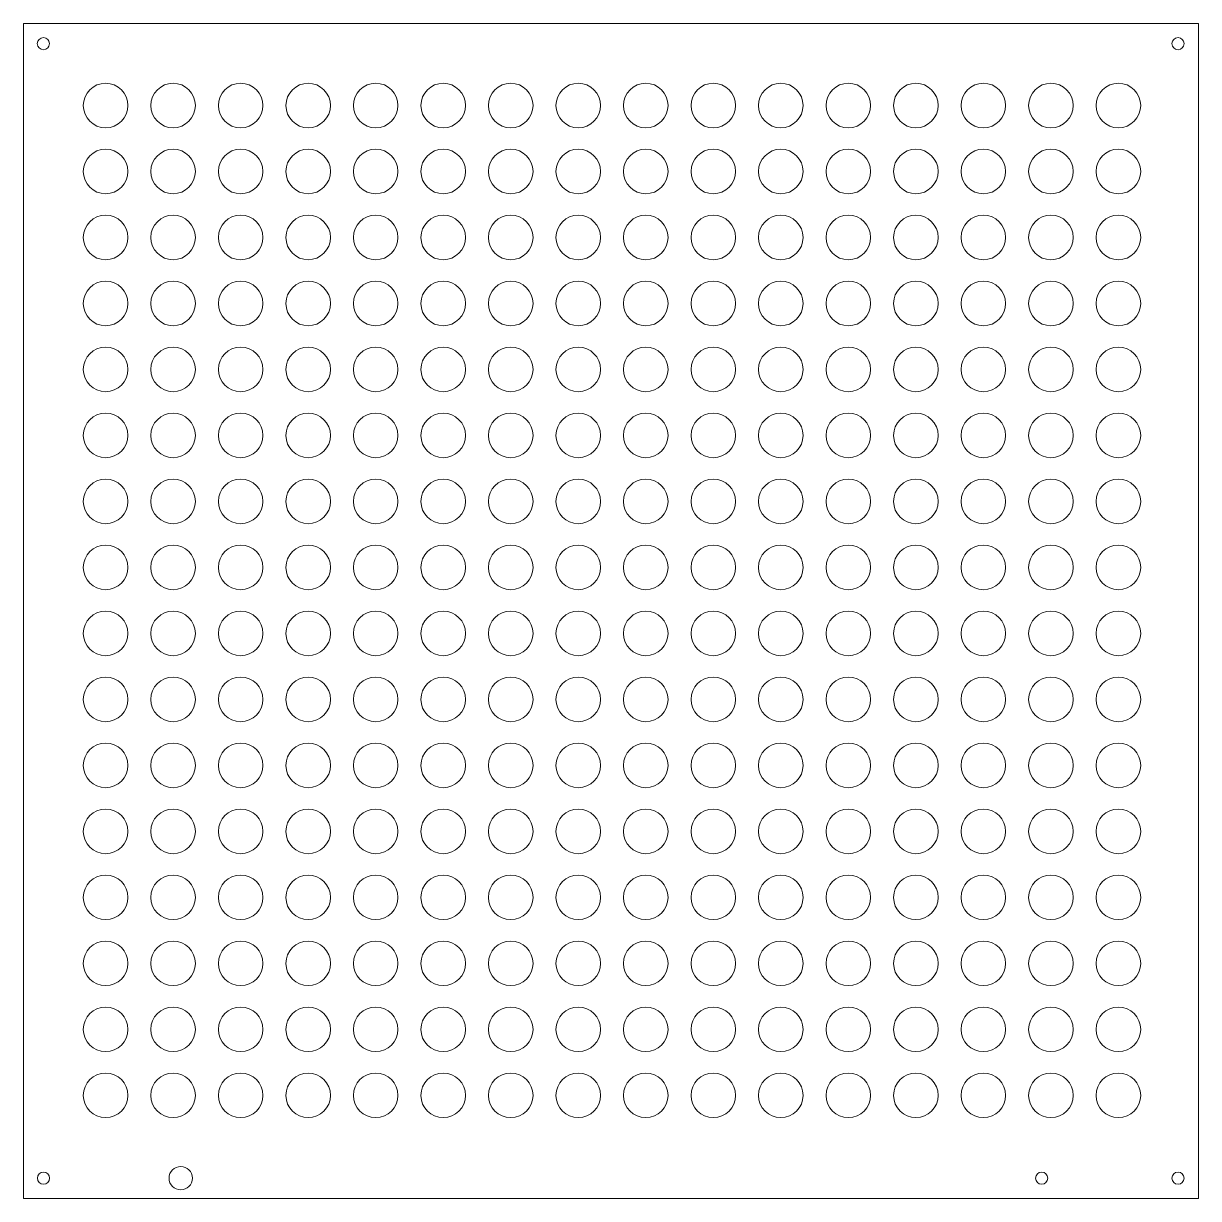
# Model space of a CAD drawing. Header units: millimetres. Extents: x 0 to 580, y -580 to 0.
import ezdxf

# ---------------------------------------------------------------- set-up
doc = ezdxf.new("R2010")
doc.units = ezdxf.units.MM
doc.header["$MEASUREMENT"] = 0
doc.layers.add('Layer 1', color=7, linetype='Continuous', lineweight=0)

# ---------------------------------------------------------------- blocks, each defined once
blk = doc.blocks.new('Block_1')
at = {"layer": 'Layer 1', "color": 18, "lineweight": 9, "true_color": 0x000000}
for centre in [(40.53, -73.05), (73.86, -73.05), (107.19, -73.05), (140.52, -73.05), (173.85, -73.05), (207.17, -73.05), (240.5, -73.05), (273.83, -73.05), (307.16, -73.05), (340.49, -73.05), (373.82, -73.05), (407.15, -73.05), (440.48, -73.05), (473.81, -73.05), (507.14, -73.05), (540.46, -73.05)]:
    blk.add_circle(centre, 11, dxfattribs=at)
blk = doc.blocks.new('Block_2')
at = {"layer": 'Layer 1', "color": 18, "lineweight": 9, "true_color": 0x000000}
for centre in [(40.53, -105.62), (73.86, -105.62), (107.19, -105.62), (140.52, -105.62), (173.85, -105.62), (207.17, -105.62), (240.5, -105.62), (273.83, -105.62), (307.16, -105.62), (340.49, -105.62), (373.82, -105.62), (407.15, -105.62), (440.48, -105.62), (473.81, -105.62), (507.14, -105.62), (540.46, -105.62)]:
    blk.add_circle(centre, 11, dxfattribs=at)
blk = doc.blocks.new('Block_3')
at = {"layer": 'Layer 1', "color": 18, "lineweight": 9, "true_color": 0x000000}
for centre in [(40.53, -138.2), (73.86, -138.2), (107.19, -138.2), (140.52, -138.2), (173.85, -138.2), (207.17, -138.2), (240.5, -138.2), (273.83, -138.2), (307.16, -138.2), (340.49, -138.2), (373.82, -138.2), (407.15, -138.2), (440.48, -138.2), (473.81, -138.2), (507.14, -138.2), (540.46, -138.2)]:
    blk.add_circle(centre, 11, dxfattribs=at)
blk = doc.blocks.new('Block_4')
at = {"layer": 'Layer 1', "color": 18, "lineweight": 9, "true_color": 0x000000}
for centre in [(40.53, -170.77), (73.86, -170.77), (107.19, -170.77), (140.52, -170.77), (173.85, -170.77), (207.17, -170.77), (240.5, -170.77), (273.83, -170.77), (307.16, -170.77), (340.49, -170.77), (373.82, -170.77), (407.15, -170.77), (440.48, -170.77), (473.81, -170.77), (507.14, -170.77), (540.46, -170.77)]:
    blk.add_circle(centre, 11, dxfattribs=at)
blk = doc.blocks.new('Block_5')
at = {"layer": 'Layer 1', "color": 18, "lineweight": 9, "true_color": 0x000000}
for centre in [(40.53, -203.35), (73.86, -203.35), (107.19, -203.35), (140.52, -203.35), (173.85, -203.35), (207.17, -203.35), (240.5, -203.35), (273.83, -203.35), (307.16, -203.35), (340.49, -203.35), (373.82, -203.35), (407.15, -203.35), (440.48, -203.35), (473.81, -203.35), (507.14, -203.35), (540.46, -203.35)]:
    blk.add_circle(centre, 11, dxfattribs=at)
blk = doc.blocks.new('Block_6')
at = {"layer": 'Layer 1', "color": 18, "lineweight": 9, "true_color": 0x000000}
for centre in [(40.53, -235.92), (73.86, -235.92), (107.19, -235.92), (140.52, -235.92), (173.85, -235.92), (207.17, -235.92), (240.5, -235.92), (273.83, -235.92), (307.16, -235.92), (340.49, -235.92), (373.82, -235.92), (407.15, -235.92), (440.48, -235.92), (473.81, -235.92), (507.14, -235.92), (540.46, -235.92)]:
    blk.add_circle(centre, 11, dxfattribs=at)
blk = doc.blocks.new('Block_7')
at = {"layer": 'Layer 1', "color": 18, "lineweight": 9, "true_color": 0x000000}
for centre in [(40.53, -268.49), (73.86, -268.49), (107.19, -268.49), (140.52, -268.49), (173.85, -268.49), (207.17, -268.49), (240.5, -268.49), (273.83, -268.49), (307.16, -268.49), (340.49, -268.49), (373.82, -268.49), (407.15, -268.49), (440.48, -268.49), (473.81, -268.49), (507.14, -268.49), (540.46, -268.49)]:
    blk.add_circle(centre, 11, dxfattribs=at)
blk = doc.blocks.new('Block_8')
at = {"layer": 'Layer 1', "color": 18, "lineweight": 9, "true_color": 0x000000}
for centre in [(40.53, -301.07), (73.86, -301.07), (107.19, -301.07), (140.52, -301.07), (173.85, -301.07), (207.17, -301.07), (240.5, -301.07), (273.83, -301.07), (307.16, -301.07), (340.49, -301.07), (373.82, -301.07), (407.15, -301.07), (440.48, -301.07), (473.81, -301.07), (507.14, -301.07), (540.46, -301.07)]:
    blk.add_circle(centre, 11, dxfattribs=at)
blk = doc.blocks.new('Block_9')
at = {"layer": 'Layer 1', "color": 18, "lineweight": 9, "true_color": 0x000000}
for centre in [(40.53, -333.64), (73.86, -333.64), (107.19, -333.64), (140.52, -333.64), (173.85, -333.64), (207.17, -333.64), (240.5, -333.64), (273.83, -333.64), (307.16, -333.64), (340.49, -333.64), (373.82, -333.64), (407.15, -333.64), (440.48, -333.64), (473.81, -333.64), (507.14, -333.64), (540.46, -333.64)]:
    blk.add_circle(centre, 11, dxfattribs=at)
blk = doc.blocks.new('Block_10')
at = {"layer": 'Layer 1', "color": 18, "lineweight": 9, "true_color": 0x000000}
for centre in [(40.53, -366.22), (73.86, -366.22), (107.19, -366.22), (140.52, -366.22), (173.85, -366.22), (207.17, -366.22), (240.5, -366.22), (273.83, -366.22), (307.16, -366.22), (340.49, -366.22), (373.82, -366.22), (407.15, -366.22), (440.48, -366.22), (473.81, -366.22), (507.14, -366.22), (540.46, -366.22)]:
    blk.add_circle(centre, 11, dxfattribs=at)
blk = doc.blocks.new('Block_11')
at = {"layer": 'Layer 1', "color": 18, "lineweight": 9, "true_color": 0x000000}
for centre in [(40.53, -398.79), (73.86, -398.79), (107.19, -398.79), (140.52, -398.79), (173.85, -398.79), (207.17, -398.79), (240.5, -398.79), (273.83, -398.79), (307.16, -398.79), (340.49, -398.79), (373.82, -398.79), (407.15, -398.79), (440.48, -398.79), (473.81, -398.79), (507.14, -398.79), (540.46, -398.79)]:
    blk.add_circle(centre, 11, dxfattribs=at)
blk = doc.blocks.new('Block_12')
at = {"layer": 'Layer 1', "color": 18, "lineweight": 9, "true_color": 0x000000}
for centre in [(40.53, -431.36), (73.86, -431.36), (107.19, -431.36), (140.52, -431.36), (173.85, -431.36), (207.17, -431.36), (240.5, -431.36), (273.83, -431.36), (307.16, -431.36), (340.49, -431.36), (373.82, -431.36), (407.15, -431.36), (440.48, -431.36), (473.81, -431.36), (507.14, -431.36), (540.46, -431.36)]:
    blk.add_circle(centre, 11, dxfattribs=at)
blk = doc.blocks.new('Block_13')
at = {"layer": 'Layer 1', "color": 18, "lineweight": 9, "true_color": 0x000000}
for centre in [(40.53, -463.94), (73.86, -463.94), (107.19, -463.94), (140.52, -463.94), (173.85, -463.94), (207.17, -463.94), (240.5, -463.94), (273.83, -463.94), (307.16, -463.94), (340.49, -463.94), (373.82, -463.94), (407.15, -463.94), (440.48, -463.94), (473.81, -463.94), (507.14, -463.94), (540.46, -463.94)]:
    blk.add_circle(centre, 11, dxfattribs=at)
blk = doc.blocks.new('Block_14')
at = {"layer": 'Layer 1', "color": 18, "lineweight": 9, "true_color": 0x000000}
for centre in [(40.53, -496.51), (73.86, -496.51), (107.19, -496.51), (140.52, -496.51), (173.85, -496.51), (207.17, -496.51), (240.5, -496.51), (273.83, -496.51), (307.16, -496.51), (340.49, -496.51), (373.82, -496.51), (407.15, -496.51), (440.48, -496.51), (473.81, -496.51), (507.14, -496.51), (540.46, -496.51)]:
    blk.add_circle(centre, 11, dxfattribs=at)
blk = doc.blocks.new('Block_15')
at = {"layer": 'Layer 1', "color": 18, "lineweight": 9, "true_color": 0x000000}
for centre in [(40.53, -40.48), (73.86, -40.48), (107.19, -40.48), (140.52, -40.48), (173.85, -40.48), (207.17, -40.48), (240.5, -40.48), (273.83, -40.48), (307.16, -40.48), (340.49, -40.48), (373.82, -40.48), (407.15, -40.48), (440.48, -40.48), (473.81, -40.48), (507.14, -40.48), (540.46, -40.48)]:
    blk.add_circle(centre, 11, dxfattribs=at)
blk = doc.blocks.new('Block_16')
at = {"layer": 'Layer 1', "color": 18, "lineweight": 9, "true_color": 0x000000}
for centre in [(40.53, -529.08), (73.86, -529.08), (107.19, -529.08), (140.52, -529.08), (173.85, -529.08), (207.17, -529.08), (240.5, -529.08), (273.83, -529.08), (307.16, -529.08), (340.49, -529.08), (373.82, -529.08), (407.15, -529.08), (440.48, -529.08), (473.81, -529.08), (507.14, -529.08), (540.46, -529.08)]:
    blk.add_circle(centre, 11, dxfattribs=at)
blk = doc.blocks.new('Block_0')
at = {"layer": 'Layer 1', "color": 18, "lineweight": 9, "true_color": 0x000000}
blk.add_lwpolyline([(580, -580), (0, -580), (0, 0), (580, 0)], close=True, dxfattribs=at)
for centre, radius in [((9.82, -9.94), 3), ((569.89, -9.94), 3), ((9.89, -569.94), 3), ((77.59, -569.96), 5.75), ((502.59, -569.94), 3), ((569.89, -569.96), 3)]:
    blk.add_circle(centre, radius, dxfattribs=at)
at = {"layer": 'Layer 1'}
for name in ['Block_15', 'Block_1', 'Block_2', 'Block_3', 'Block_4', 'Block_5', 'Block_6', 'Block_7', 'Block_8', 'Block_9', 'Block_10', 'Block_11', 'Block_12', 'Block_13', 'Block_14', 'Block_16']:
    blk.add_blockref(name, (0, 0), dxfattribs=at)

msp = doc.modelspace()

# ---------------------------------------------------------------- block references
at = {"layer": 'Layer 1'}
msp.add_blockref('Block_0', (0, 0), dxfattribs=at)

doc.saveas('drawing.dxf')
